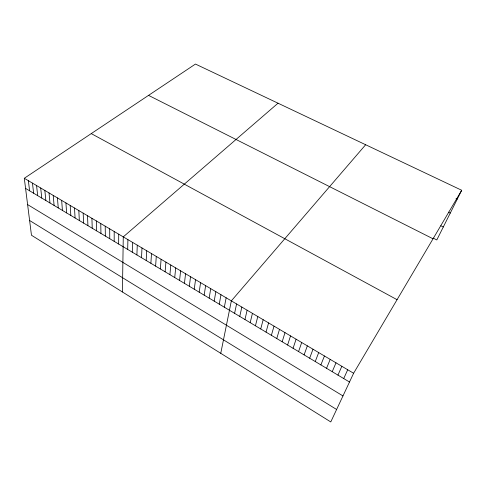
<?xml version="1.0" encoding="UTF-8"?>
<svg xmlns="http://www.w3.org/2000/svg" width="486" height="486" viewBox="0 0 486 486"><rect width="100%" height="100%" fill="white"/><g stroke="black" fill="none" stroke-linecap="round" stroke-linejoin="round"><path stroke-width="0.73" d="M114.186 241.366L114.198 231.506M118.639 244.027L118.724 234.185M122.423 291.977L123.268 236.876L278.035 103.202M127.69 249.433L127.909 239.622M132.283 252.179L132.575 242.386M136.9 254.943L137.265 245.163M141.535 257.714L141.979 247.951M146.201 260.502L146.717 250.758M150.891 263.309L151.48 253.577M155.611 266.121L156.273 256.414M160.35 268.958L161.091 259.269M165.112 271.808L165.933 262.136M169.906 274.669L170.799 265.016M174.717 277.549L175.695 267.914M179.565 280.44L180.616 270.83M184.431 283.35L185.561 273.758M189.321 286.278L190.536 276.704M194.242 289.219L195.542 279.663M199.193 292.177L200.572 282.645M204.169 295.148L205.633 285.64M209.168 298.137L210.717 288.648M214.198 301.144L215.833 291.679M219.253 304.163L220.972 294.723M224.338 307.207L226.148 297.784M220.753 353.316L231.348 300.864L365.654 144.737M234.586 313.33L236.579 303.957M239.756 316.422L241.834 307.073M244.956 319.527L247.125 310.202M250.181 322.649L252.441 313.355M255.436 325.796L257.793 316.52M260.721 328.949L263.175 319.703M266.036 332.126L268.582 322.911M271.382 335.322L274.025 326.13M276.759 338.535L279.499 329.368M282.166 341.767L285.003 332.631M287.597 345.017L290.537 335.905M293.064 348.286L296.108 339.204M298.562 351.572L301.703 342.521M304.096 354.877L307.34 345.856M309.655 358.2L313.002 349.209M315.25 361.541L318.701 352.581M320.875 364.907L324.435 355.977M326.537 368.291L330.201 359.391M332.224 371.693L336.002 362.823M337.952 375.113L341.84 366.28M343.711 378.551L347.709 369.755M461.7 190.269L353.614 373.254L330.772 421.939L31.462 235.242L24.3 178.283L195.457 64.061L461.7 190.269L436.805 239.944L433.214 238.134M456.026 198.403L457.314 199.023M448.384 212.169L450.267 213.087M440.851 225.771L443.299 226.986M148.54 95.371L433.038 238.79M91.246 133.607L397.062 299.692M24.3 178.283L353.614 373.254M25.576 188.398L349.501 382.014M27.611 204.588L342.976 395.932M29.61 220.492L336.616 409.485M28.37 180.689L29.585 190.798M32.459 183.113L33.625 193.209M36.572 185.543L37.677 195.633M40.703 187.991L41.753 198.069M44.852 190.451L45.842 200.518M49.025 192.918L49.961 202.978M53.217 195.402L54.092 205.444M57.433 197.899L58.247 207.929M61.667 200.402L62.421 210.426M65.926 202.923L66.618 212.935M70.203 205.457L70.835 215.456M74.504 208.002L75.075 217.989M78.823 210.56L79.333 220.535M83.167 213.129L83.61 223.092M87.529 215.717L87.911 225.662M91.921 218.317L92.237 228.244M96.331 220.923L96.58 230.844M100.76 223.548L100.948 233.456M105.219 226.19L105.341 236.075M109.696 228.839L109.751 238.711"/></g></svg>
